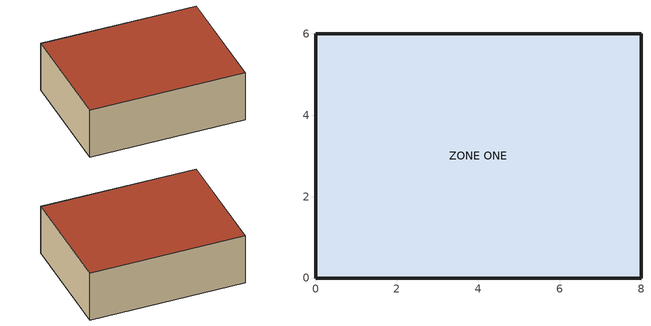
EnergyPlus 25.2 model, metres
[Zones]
ZONE ONE
 floor ground (LTFLOOR): 0,0 0,6 8,6 8,0 z0
 wall outside (LTWALL): 8,6 0,6 0,0 8,0 8,6 z0:2.7
 roof outside (LTROOF): 0,6 0,0 8,0 8,6 z2.7
[Building]
Exercise 1A: Loads convergence tolerance value=0.04; Minimum number of warmup days=6; North axis=0; Solar distribution=FullInteriorAndExterior; Temperature convergence tolerance value=0.4; Terrain=Country
[Site:GroundTemperature:BuildingSurface]
18.3, 18.2, 18.3, 18.4, 20.1, 22, 22.3, 22.5, 22.5, 20.7, 18.9, 18.5
[Site:Location]
CHICAGO_IL_USA TMY2-94846: Elevation=190; Latitude=41.78; Longitude=-87.75; Time zone=-6
[SizingPeriod:DesignDay] Barometric pressure=99063.21; Day of month=21; Daylight saving time indicator=No; Humidity condition type=WetBulb; Rain indicator=No; Snow indicator=No; Solar model indicator=ASHRAEClearSky
Name | Daily dry bulb temperature range | Day type | Maximum dry bulb temperature | Month | Sky clearness | Wetbulb or dewpoint at maximum dry bulb | Wind direction | Wind speed
CHICAGO_IL_USA Cooling .4% Conditions DB=>MWB | 10.9 | SummerDesignDay | 32.8 | 7 | 1 | 23.6 | 0 | 0
CHICAGO_IL_USA Heating 99.6% Conditions | 0 | WinterDesignDay | -21.2 | 1 | 0 | -21.2 | 270 | 4.6
[Construction]
LTFLOOR: HF-C5
LTROOF: ROOF DECK, FIBERGLASS QUILT-2, PLASTERBOARD-2
LTWALL: WOOD SIDING-1, FIBERGLASS QUILT-1, PLASTERBOARD-1
[Material] Thermal absorptance=0.9
Name | Conductivity | Density | Roughness | Solar absorptance | Specific heat | Thickness | Visible absorptance
FIBERGLASS QUILT-1 | 0.04 | 12 | Rough | 0.6 | 840 | 0.066 | 0.6
FIBERGLASS QUILT-2 | 0.04 | 12 | Rough | 0.6 | 840 | 0.1118 | 0.6
HF-C5 | 1.7296 | 2243 | MediumRough | 0.65 | 837 | 0.1015 | 0.65
PLASTERBOARD-1 | 0.16 | 950 | MediumSmooth | 0.6 | 840 | 0.012 | 0.6
PLASTERBOARD-2 | 0.16 | 950 | Rough | 0.6 | 840 | 0.01 | 0.6
ROOF DECK | 0.14 | 530 | Rough | 0.6 | 900 | 0.019 | 0.6
WOOD SIDING-1 | 0.14 | 530 | Rough | 0.6 | 900 | 0.009 | 0.6
[ThermostatSetpoint:DualSetpoint]
Office Thermostat Dual SP Control: Cooling setpoint temperature schedule=ALWAYS 24; Heating setpoint temperature schedule=ALWAYS 20
[Zone]
ZONE ONE: Ceiling height=2.7; Multiplier=1; Type=1; Volume=129.6
[ZoneControl:Thermostat]
ZONE ONE Thermostat: Zone or zonelist=ZONE ONE; Control 1=Office Thermostat Dual SP Control; Control type schedule=ALWAYS 4
[Zone equipment]
ZONE ONE: ZONE ONE Purchased Air
[ZoneHVAC:IdealLoadsAirSystem]
ZONE ONE Purchased Air: Cooling limit=NoLimit; Dehumidification control type=ConstantSupplyHumidityRatio; Heating limit=NoLimit; Humidification control type=ConstantSupplyHumidityRatio; Maximum heating supply air humidity ratio=0.015; Maximum heating supply air temperature=50; Minimum cooling supply air humidity ratio=0.01; Minimum cooling supply air temperature=13
[Schedule:Compact]
ALWAYS 4: Through: 12/31, For: AllDays, Until: 24:00, 4
ALWAYS 20: Through: 12/31, For: AllDays, Until: 24:00, 20
ALWAYS 24: Through: 12/31, For: AllDays, Until: 24:00, 24
